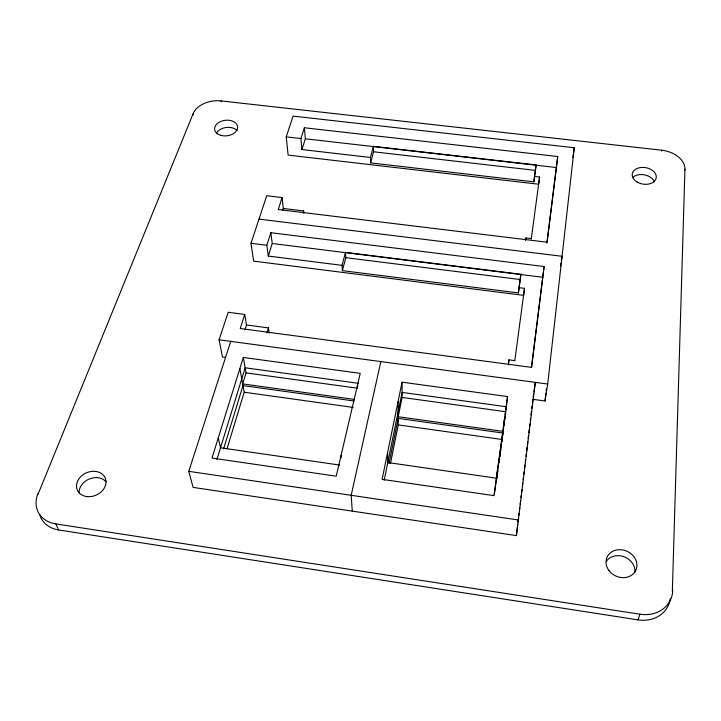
<?xml version="1.0" encoding="UTF-8"?>
<svg xmlns="http://www.w3.org/2000/svg" width="721" height="721" viewBox="0 0 721 721"><rect width="100%" height="100%" fill="white"/><g stroke="black" fill="none" stroke-linecap="round" stroke-linejoin="round"><path stroke-width="1.08" d="M672.332 591.328L684.95 169.219A24.163 16.448 9.8 0 0 661.698 150.202L221.104 100.922A22.937 15.294 -7.1 0 0 193.219 113.485L38.096 494.146M508.386 364.961L508.963 359.851L514.713 360.617M532.44 402.669L532.846 399.317L545.004 400.975L545.887 393.188M546.139 390.962L546.383 388.736M545.004 400.975L547.708 384.05L574.267 147.742L293.087 116.108L286.219 136.855L288.13 155.096L538.695 184.225L539.569 177.024L534.495 176.438L533.855 181.845L370.621 162.892L370.45 157.475L373.379 146.336L536.091 164.965L535.451 170.39L373.532 151.77L373.379 146.336M387.583 452.698L387.79 462.54L496.58 478.212L497.697 468.461M518.408 292.915L520.877 274.259L345.476 252.368L342.051 265.355L342.385 270.645L518.408 292.915L520.877 274.259M502.528 436.259L502.897 433.024L398.208 418.387L389.052 463.468M503.79 425.327L504.826 416.387M506.007 409.726L507.539 396.559L402.057 382.184L382.103 479.348L493.984 495.642L507.539 396.559M525.681 240.048L525.933 237.921L531.242 238.561M519.012 287.661L524.5 288.355L523.653 295.349L253.666 261.137L250.989 243.301L266.734 195.724L282.073 197.572L283.317 208.468L282.686 210.46M230.738 341.366L188.767 471.327L193.102 487.387L516.398 535.595L517.75 524.428M518.02 522.193L518.291 519.958M518.823 515.488L519.093 513.253M519.499 509.9L519.769 507.665M520.174 504.321L520.58 500.969M520.986 497.616L521.256 495.381M521.662 492.028L521.923 489.793M522.328 486.45L522.734 483.097M523.14 479.744L523.41 477.509M523.816 474.157L524.086 471.922M524.491 468.578L524.888 465.225M525.294 461.873L525.564 459.637M525.97 456.285L526.24 454.05M526.645 450.706L527.051 447.353M527.457 444.001L527.727 441.766M528.123 438.413L528.394 436.178M528.799 432.825L529.205 429.482M529.611 426.129L529.881 423.894M530.286 420.541L530.557 418.306M530.953 414.954L531.359 411.61M531.765 408.257L532.035 406.022M516.398 535.595L535.315 382.382L533.928 391.909M531.413 367.638L544.103 266.536L270.844 232.703L266.833 245.284L268.284 256.054L342.051 265.355M546.878 243.022L557.739 156.52L304.37 127.761L300.927 138.54L301.937 149.553L370.45 157.475M544.103 266.536L531.611 367.368L240.237 328.524L244.734 314.446L228.169 312.265L219.058 339.798L222.492 357.03L225.619 357.463M557.739 156.52L547.122 242.211L278.252 209.532L282.073 197.572M514.803 360.761L524.5 288.355M531.269 239.084L539.569 177.024M494.372 494.417L496.436 479.285M496.58 478.212L497.787 469.398M498.094 467.199L504.285 422.65M503.808 425.354L505.006 416.585M505.313 414.395L506.358 406.725L402.102 392.413L384.194 480.195M496.751 477.996L497.805 470.317M498.256 467.028L498.553 464.829M498.851 462.639L499.302 459.349M499.599 457.15L500.05 453.86M500.347 451.67L500.798 448.381M501.104 446.182L501.401 443.992M501.699 441.793L502.149 438.503M502.447 436.313L502.897 433.024M504.583 420.46L505.033 417.189M505.331 414.999L505.772 411.718L402.12 397.442L402.057 382.184M496.778 478.825L497.075 476.644M497.526 473.364L497.823 471.183M498.265 467.902L498.572 465.721M499.013 462.44L499.311 460.25M499.761 456.979L500.059 454.789M500.509 451.517L500.807 449.327M501.104 447.146L501.401 444.956M501.852 441.685L502.149 439.495L398.262 424.912L398.064 401.633M508.377 364.051L508.963 359.851M525.645 239.994L525.933 237.921M534.495 176.438L536.091 164.965M533.855 181.845L535.306 171.436M533.152 397.199L533.612 394.026M572.816 157.403L573.303 154.186M573.619 152.041L574.267 147.742M560.523 266.301L561.037 262.967M561.38 260.741L562.065 256.288L259.001 219.112M390.512 463.252L398.262 424.912M402.12 397.442L398.19 416.738L503.087 431.383M380.85 361.582L351.19 495.309L352.29 511.126M661.49 151.095L661.698 150.202M684.608 170.571L684.95 169.219M342.385 270.645L345.783 257.676L345.476 252.368M370.621 162.892L373.532 151.77M266.914 332.913L268.428 327.893L246.501 324.973L244.734 314.446M303.027 212.929L303.631 210.938L283.317 208.468M226.962 448.895L244.194 392.224L239.868 368.584M243.328 357.463L212.001 458.051L336.229 476.193L360.23 373.361L243.328 357.463L246.059 372.883L242.671 383.923L353.948 399.344M223.6 448.904L242.977 385.6L354.047 401.002M216.931 459.403L245.158 367.8L358.517 383.329M244.915 329.984L246.501 324.973M268.284 256.054L272.241 243.509L270.844 232.703M301.937 149.553L305.344 138.792L304.37 127.761M39.754 514.596A30.615 24.487 -25.5 0 0 58.662 529.971L637.986 619.871L639.996 614.22A32.265 27.686 27.2 0 0 672.756 590.238M305.344 138.792L556.242 167.524M286.219 136.855L300.927 138.54M272.241 243.509L542.625 277.261M250.989 243.301L266.833 245.284M345.783 257.676L520.265 279.541M219.058 339.798L547.708 384.05M246.059 372.883L357.652 388.222M244.194 392.224L353.272 407.428M339.6 465.054L220.509 447.786L218.292 437.872M188.767 471.327L518.741 520.039M37.907 493.759A30.859 24.595 -25.2 0 0 55.832 523.897L639.996 614.22M55.832 523.897L58.662 529.971M193.219 113.485L193.471 114.837M221.104 100.922L221.248 101.823M268.428 327.893L269.176 333.066M303.631 210.938L303.829 213.083M341.051 455.555L341.222 457.736M357.58 384.726L357.688 386.762M670.296 598.538A32.003 27.533 27.7 0 1 637.986 619.871M216.498 133.187A11.491 7.796 -6.9 0 1 226.214 127.473A11.491 7.796 -6.9 0 1 237.101 130.582M79.121 492.813A15.078 12.131 -23.7 0 1 89.341 478.951A15.078 12.131 -23.7 0 1 106.086 481.835M606.496 561.145A15.691 13.519 24.8 0 1 624.071 556.774A15.691 13.519 24.8 0 1 634.985 571.78M632.966 177.24A12.059 8.346 9.5 0 1 644.953 174.933A12.059 8.346 9.5 0 1 654.308 181.962M220.626 135.278A11.563 7.796 -6.8 0 0 237.633 127.085A11.563 7.796 -6.8 0 0 220.094 121.759A11.563 7.796 -6.8 0 0 220.626 135.278M87.394 496.634A15.195 12.176 -23.5 0 0 105.527 478.816A15.195 12.176 -23.5 0 0 80.86 476.545A15.195 12.176 -23.5 0 0 87.394 496.634M608.93 570.5A15.817 13.591 24.4 0 0 635.571 570.825A15.817 13.591 24.4 0 0 619.907 549.672A15.817 13.591 24.4 0 0 608.93 570.5M636.949 181.944A12.14 8.355 9.4 0 0 656.191 177.934A12.14 8.355 9.4 0 0 639.545 167.714A12.14 8.355 9.4 0 0 636.949 181.944"/></g></svg>
